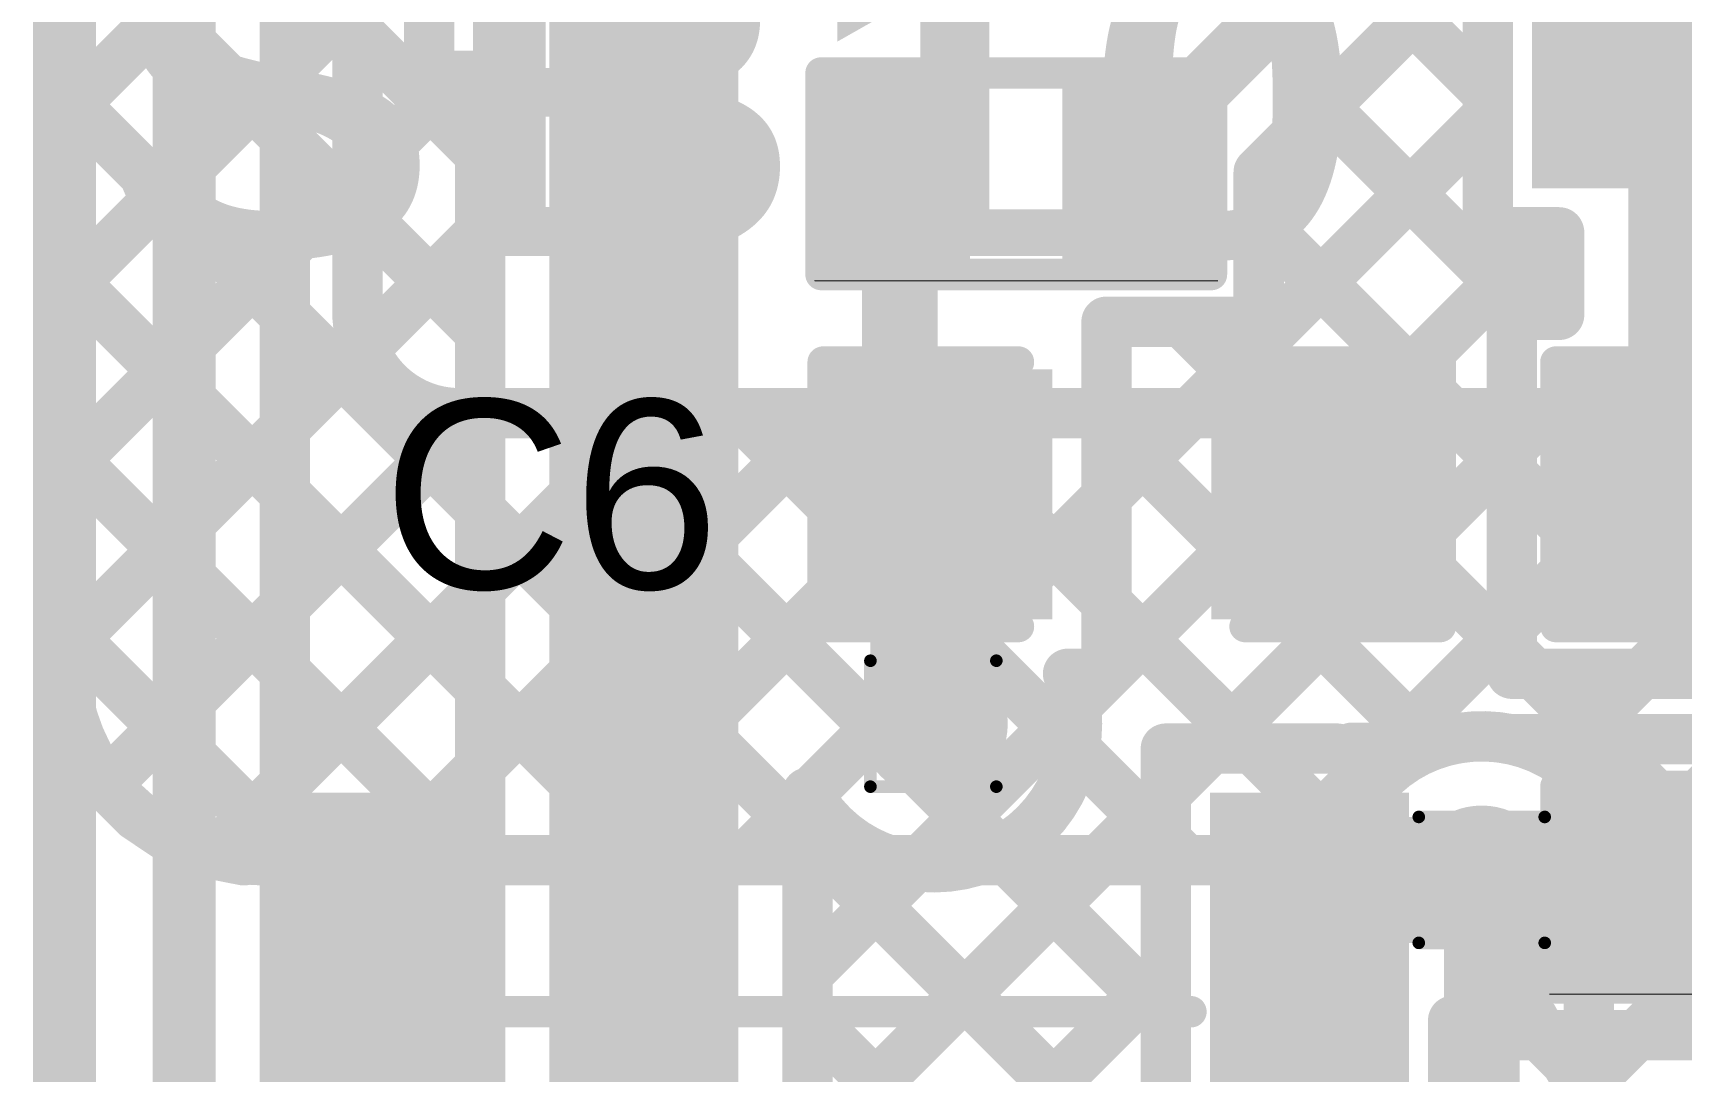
# Model space of a CAD drawing. Header units: inches. Extents: x -17 to 443, y -40 to 218.
# Drawn here: x 85.28 to 91.93, y 152.37 to 156.56 of the extents above; entities that cross this region are included whole.
import ezdxf

# ---------------------------------------------------------------- set-up
doc = ezdxf.new("R2010")
doc.units = ezdxf.units.IN
for name, color, linetype in [('Bottom Layer', 5, 'Continuous'), ('Drill Drawing', 1, 'Continuous'), ('Top Layer', 1, 'Continuous'), ('Top Overlay', 2, 'Continuous'), ('Top Paste', 8, 'Continuous'), ('Top Solder', 216, 'Continuous'), ('Via Holes', 16, 'Continuous')]:
    doc.layers.add(name, color=color, linetype=linetype)
doc.styles.add('Arial', font='', dxfattribs={"height": 0.2})
doc.styles.add('Arial Black_Bold', font='', dxfattribs={"height": 0.2})
doc.styles.get('Arial').set_extended_font_data('Arial')
doc.styles.get('Arial Black_Bold').set_extended_font_data('Arial Black', bold=True)

# ---------------------------------------------------------------- blocks, each defined once
blk = doc.blocks.new('S______B______0402_12')
at = {"layer": 'Top Layer'}
for points in [[(-0.6985, -0.3175), (-0.6985, 0.3175), (-0.2413, 0.3175), (-0.2413, -0.3175)], [(0.2413, -0.3175), (0.2413, 0.3175), (0.6985, 0.3175), (0.6985, -0.3175)]]:
    blk.add_hatch(color=1, dxfattribs=at).paths.add_polyline_path(points)
at = {"layer": 'Top Paste'}
for points in [[(-0.6985, -0.3175), (-0.6985, 0.3175), (-0.2413, 0.3175), (-0.2413, -0.3175)], [(0.2413, -0.3175), (0.2413, 0.3175), (0.6985, 0.3175), (0.6985, -0.3175)]]:
    blk.add_hatch(color=8, dxfattribs=at).paths.add_polyline_path(points)
at = {"layer": 'Top Solder'}
for points in [[(-0.7535, -0.3725), (-0.7535, 0.3725), (-0.1863, 0.3725), (-0.1863, -0.3725)], [(0.1863, -0.3725), (0.1863, 0.3725), (0.7535, 0.3725), (0.7535, -0.3725)]]:
    blk.add_hatch(color=216, dxfattribs=at).paths.add_polyline_path(points)
at = {"layer": 'Top Overlay'}
for points, const_width in [([(-0.7874, 0.4064), (0.7874, 0.4064)], 0.127), ([(-0.7874, -0.4064), (-0.7874, 0.4064)], 0.127), ([(0.7874, -0.4064), (0.7874, 0.4064)], 0.127), ([(-0.7874, -0.4064), (0.7874, -0.4064)], 0.127), ([(-0.8128, -0.4318), (0.8128, -0.4318)], 0.00323)]:
    blk.add_lwpolyline(points, dxfattribs=dict(at, const_width=const_width))
for points, const_width in [([(-0.8191, 0.4064, 1), (-0.7556, 0.4064, 1)], 0.0635), ([(-0.8191, 0.4064, 1), (-0.7556, 0.4064, 1)], 0.0635), ([(0.7556, 0.4064, 1), (0.8191, 0.4064, 1)], 0.0635), ([(0.7556, 0.4064, 1), (0.8191, 0.4064, 1)], 0.0635), ([(-0.8191, -0.4064, 1), (-0.7556, -0.4064, 1)], 0.0635), ([(-0.8191, -0.4064, 1), (-0.7556, -0.4064, 1)], 0.0635), ([(0.7556, -0.4064, 1), (0.8191, -0.4064, 1)], 0.0635), ([(0.7556, -0.4064, 1), (0.8191, -0.4064, 1)], 0.0635), ([(-0.8136, -0.4318, 1), (-0.812, -0.4318, 1)], 0.00161), ([(0.812, -0.4318, 1), (0.8136, -0.4318, 1)], 0.00161)]:
    blk.add_lwpolyline(points, format="xyb", close=True, dxfattribs=dict(at, const_width=const_width))
blk = doc.blocks.new('SOT_23_5_28')
at = {"layer": 'Top Layer'}
for points in [[(-1.85, 1.25), (-0.75, 1.25), (-0.75, 0.65), (-1.85, 0.65)], [(0.75, 1.25), (1.85, 1.25), (1.85, 0.65), (0.75, 0.65)], [(-1.85, 0.3), (-0.75, 0.3), (-0.75, -0.3), (-1.85, -0.3)], [(-1.85, -0.65), (-0.75, -0.65), (-0.75, -1.25), (-1.85, -1.25)], [(0.75, -0.65), (1.85, -0.65), (1.85, -1.25), (0.75, -1.25)]]:
    blk.add_hatch(color=1, dxfattribs=at).paths.add_polyline_path(points)
at = {"layer": 'Top Paste'}
for points in [[(-1.85, 1.25), (-0.75, 1.25), (-0.75, 0.65), (-1.85, 0.65)], [(0.75, 1.25), (1.85, 1.25), (1.85, 0.65), (0.75, 0.65)], [(-1.85, 0.3), (-0.75, 0.3), (-0.75, -0.3), (-1.85, -0.3)], [(-1.85, -0.65), (-0.75, -0.65), (-0.75, -1.25), (-1.85, -1.25)], [(0.75, -0.65), (1.85, -0.65), (1.85, -1.25), (0.75, -1.25)]]:
    blk.add_hatch(color=8, dxfattribs=at).paths.add_polyline_path(points)
at = {"layer": 'Top Solder'}
for points in [[(-1.9516, 1.3516), (-0.6484, 1.3516), (-0.6484, 0.5484), (-1.9516, 0.5484)], [(0.6484, 1.3516), (1.9516, 1.3516), (1.9516, 0.5484), (0.6484, 0.5484)], [(-1.9516, 0.4016), (-0.6484, 0.4016), (-0.6484, -0.4016), (-1.9516, -0.4016)], [(-1.9516, -0.5484), (-0.6484, -0.5484), (-0.6484, -1.3516), (-1.9516, -1.3516)], [(0.6484, -0.5484), (1.9516, -0.5484), (1.9516, -1.3516), (0.6484, -1.3516)]]:
    blk.add_hatch(color=216, dxfattribs=at).paths.add_polyline_path(points)
at = {"layer": 'Top Overlay', "const_width": 0.127}
for points in [[(-0.879, 1.4986), (0.8736, 1.4986)], [(-0.879, 1.3986), (-0.879, 1.4986)], [(0.8736, 1.3986), (0.8736, 1.4986)], [(-2.1336, 1.0668), (-2.0066, 0.9398)], [(-2.1336, 0.8128), (-2.1336, 1.0668)], [(-2.1336, 0.8128), (-2.0066, 0.9398)], [(0.88, -0.418), (0.88, 0.44)], [(-0.879, -1.4986), (-0.879, -1.3986)], [(0.8736, -1.4986), (0.8736, -1.3986)], [(-0.879, -1.4986), (0.8736, -1.4986)]]:
    blk.add_lwpolyline(points, dxfattribs=at)
at = {"layer": 'Top Overlay', "const_width": 0.0635}
for points in [[(-0.9108, 1.4986, 1), (-0.8473, 1.4986, 1)], [(-0.9108, 1.4986, 1), (-0.8473, 1.4986, 1)], [(0.8418, 1.4986, 1), (0.9053, 1.4986, 1)], [(0.8418, 1.4986, 1), (0.9053, 1.4986, 1)], [(-0.9108, 1.3986, 1), (-0.8473, 1.3986, 1)], [(0.8418, 1.3986, 1), (0.9053, 1.3986, 1)], [(-2.1654, 1.0668, 1), (-2.1019, 1.0668, 1)], [(-2.1654, 1.0668, 1), (-2.1019, 1.0668, 1)], [(-2.0383, 0.9398, 1), (-1.9748, 0.9398, 1)], [(-2.0383, 0.9398, 1), (-1.9748, 0.9398, 1)], [(-2.1654, 0.8128, 1), (-2.1019, 0.8128, 1)], [(-2.1654, 0.8128, 1), (-2.1019, 0.8128, 1)], [(0.8483, 0.44, 1), (0.9118, 0.44, 1)], [(0.8483, -0.418, 1), (0.9118, -0.418, 1)], [(-0.9108, -1.3986, 1), (-0.8473, -1.3986, 1)], [(0.8418, -1.3986, 1), (0.9053, -1.3986, 1)], [(-0.9108, -1.4986, 1), (-0.8473, -1.4986, 1)], [(-0.9108, -1.4986, 1), (-0.8473, -1.4986, 1)], [(0.8418, -1.4986, 1), (0.9053, -1.4986, 1)], [(0.8418, -1.4986, 1), (0.9053, -1.4986, 1)]]:
    blk.add_lwpolyline(points, format="xyb", close=True, dxfattribs=at)
blk = doc.blocks.new('TC_0522C_1_7_260G__87')
at = {"layer": 'Top Layer'}
for points in [[(2.5, 2.15), (3.5, 2.15), (3.5, 1.55), (2.5, 1.55)], [(2.5, -1.55), (3.5, -1.55), (3.5, -2.15), (2.5, -2.15)]]:
    blk.add_hatch(color=1, dxfattribs=at).paths.add_polyline_path(points)
at = {"layer": 'Top Paste'}
for points in [[(2.5, 2.15), (3.5, 2.15), (3.5, 1.55), (2.5, 1.55)], [(2.5, -1.55), (3.5, -1.55), (3.5, -2.15), (2.5, -2.15)]]:
    blk.add_hatch(color=8, dxfattribs=at).paths.add_polyline_path(points)
at = {"layer": 'Top Solder'}
for points in [[(2.3984, 2.2516), (3.6016, 2.2516), (3.6016, 1.4484), (2.3984, 1.4484)], [(2.3984, -1.4484), (3.6016, -1.4484), (3.6016, -2.2516), (2.3984, -2.2516)]]:
    blk.add_hatch(color=216, dxfattribs=at).paths.add_polyline_path(points)
at = {"layer": 'Top Overlay', "const_width": 0.127}
blk.add_lwpolyline([(2.7178, 1.4224), (2.7178, -1.3716)], dxfattribs=at)
at = {"layer": 'Top Overlay', "const_width": 0.0635}
for points in [[(2.686, 1.4224, 1), (2.7496, 1.4224, 1)], [(2.686, -1.3716, 1), (2.7496, -1.3716, 1)]]:
    blk.add_lwpolyline(points, format="xyb", close=True, dxfattribs=at)
blk = doc.blocks.new('R___0402_189')
at = {"layer": 'Top Layer'}
for points in [[(-0.6985, -0.3175), (-0.6985, 0.3175), (-0.2413, 0.3175), (-0.2413, -0.3175)], [(0.2413, -0.3175), (0.2413, 0.3175), (0.6985, 0.3175), (0.6985, -0.3175)]]:
    blk.add_hatch(color=1, dxfattribs=at).paths.add_polyline_path(points)
at = {"layer": 'Top Paste'}
for points in [[(-0.6985, -0.3175), (-0.6985, 0.3175), (-0.2413, 0.3175), (-0.2413, -0.3175)], [(0.2413, -0.3175), (0.2413, 0.3175), (0.6985, 0.3175), (0.6985, -0.3175)]]:
    blk.add_hatch(color=8, dxfattribs=at).paths.add_polyline_path(points)
at = {"layer": 'Top Solder'}
for points in [[(-0.7535, -0.3725), (-0.7535, 0.3725), (-0.1863, 0.3725), (-0.1863, -0.3725)], [(0.1863, -0.3725), (0.1863, 0.3725), (0.7535, 0.3725), (0.7535, -0.3725)]]:
    blk.add_hatch(color=216, dxfattribs=at).paths.add_polyline_path(points)
at = {"layer": 'Top Overlay'}
for points, const_width in [([(-0.7874, 0.4064), (0.7874, 0.4064)], 0.127), ([(-0.7874, -0.4064), (-0.7874, 0.4064)], 0.127), ([(0.7874, -0.4064), (0.7874, 0.4064)], 0.127), ([(-0.7874, -0.4064), (0.7874, -0.4064)], 0.127), ([(-0.8128, -0.4318), (0.8128, -0.4318)], 0.00323)]:
    blk.add_lwpolyline(points, dxfattribs=dict(at, const_width=const_width))
for points, const_width in [([(-0.8191, 0.4064, 1), (-0.7556, 0.4064, 1)], 0.0635), ([(-0.8191, 0.4064, 1), (-0.7556, 0.4064, 1)], 0.0635), ([(0.7556, 0.4064, 1), (0.8191, 0.4064, 1)], 0.0635), ([(0.7556, 0.4064, 1), (0.8191, 0.4064, 1)], 0.0635), ([(-0.8191, -0.4064, 1), (-0.7556, -0.4064, 1)], 0.0635), ([(-0.8191, -0.4064, 1), (-0.7556, -0.4064, 1)], 0.0635), ([(0.7556, -0.4064, 1), (0.8191, -0.4064, 1)], 0.0635), ([(0.7556, -0.4064, 1), (0.8191, -0.4064, 1)], 0.0635), ([(-0.8136, -0.4318, 1), (-0.812, -0.4318, 1)], 0.00161), ([(0.812, -0.4318, 1), (0.8136, -0.4318, 1)], 0.00161)]:
    blk.add_lwpolyline(points, format="xyb", close=True, dxfattribs=dict(at, const_width=const_width))
blk = doc.blocks.new('C___0603_254')
at = {"layer": 'Top Layer'}
for points in [[(-0.381, 0.4445), (-0.381, -0.4445), (-1.143, -0.4445), (-1.143, 0.4445)], [(1.143, 0.4445), (1.143, -0.4445), (0.381, -0.4445), (0.381, 0.4445)]]:
    blk.add_hatch(color=1, dxfattribs=at).paths.add_polyline_path(points)
at = {"layer": 'Top Paste'}
for points in [[(-0.381, 0.4445), (-0.381, -0.4445), (-1.143, -0.4445), (-1.143, 0.4445)], [(1.143, 0.4445), (1.143, -0.4445), (0.381, -0.4445), (0.381, 0.4445)]]:
    blk.add_hatch(color=8, dxfattribs=at).paths.add_polyline_path(points)
at = {"layer": 'Top Solder'}
for points in [[(-0.321, 0.5045), (-0.321, -0.5045), (-1.203, -0.5045), (-1.203, 0.5045)], [(1.203, 0.5045), (1.203, -0.5045), (0.321, -0.5045), (0.321, 0.5045)]]:
    blk.add_hatch(color=216, dxfattribs=at).paths.add_polyline_path(points)
at = {"layer": 'Top Overlay', "const_width": 0.127}
for points in [[(-1.2446, 0.5334), (-1.2446, -0.5334)], [(-0.4572, 0.5334), (-1.2446, 0.5334)], [(1.2446, 0.5334), (0.4572, 0.5334)], [(1.2446, 0.5334), (1.2446, -0.5334)], [(-0.4572, -0.5334), (-1.2446, -0.5334)], [(1.2446, -0.5334), (0.4572, -0.5334)]]:
    blk.add_lwpolyline(points, dxfattribs=at)
at = {"layer": 'Top Overlay', "const_width": 0.0635}
for points in [[(-1.2764, 0.5334, 1), (-1.2128, 0.5334, 1)], [(-1.2764, 0.5334, 1), (-1.2128, 0.5334, 1)], [(-0.4889, 0.5334, 1), (-0.4254, 0.5334, 1)], [(0.4254, 0.5334, 1), (0.4889, 0.5334, 1)], [(1.2128, 0.5334, 1), (1.2764, 0.5334, 1)], [(1.2128, 0.5334, 1), (1.2764, 0.5334, 1)], [(-1.2764, -0.5334, 1), (-1.2128, -0.5334, 1)], [(-1.2764, -0.5334, 1), (-1.2128, -0.5334, 1)], [(-0.4889, -0.5334, 1), (-0.4254, -0.5334, 1)], [(0.4254, -0.5334, 1), (0.4889, -0.5334, 1)], [(1.2128, -0.5334, 1), (1.2764, -0.5334, 1)], [(1.2128, -0.5334, 1), (1.2764, -0.5334, 1)]]:
    blk.add_lwpolyline(points, format="xyb", close=True, dxfattribs=at)
blk = doc.blocks.new('C___0603_258')
at = {"layer": 'Top Layer'}
for points in [[(-0.381, 0.4445), (-0.381, -0.4445), (-1.143, -0.4445), (-1.143, 0.4445)], [(1.143, 0.4445), (1.143, -0.4445), (0.381, -0.4445), (0.381, 0.4445)]]:
    blk.add_hatch(color=1, dxfattribs=at).paths.add_polyline_path(points)
at = {"layer": 'Top Paste'}
for points in [[(-0.381, 0.4445), (-0.381, -0.4445), (-1.143, -0.4445), (-1.143, 0.4445)], [(1.143, 0.4445), (1.143, -0.4445), (0.381, -0.4445), (0.381, 0.4445)]]:
    blk.add_hatch(color=8, dxfattribs=at).paths.add_polyline_path(points)
at = {"layer": 'Top Solder'}
for points in [[(-0.321, 0.5045), (-0.321, -0.5045), (-1.203, -0.5045), (-1.203, 0.5045)], [(1.203, 0.5045), (1.203, -0.5045), (0.321, -0.5045), (0.321, 0.5045)]]:
    blk.add_hatch(color=216, dxfattribs=at).paths.add_polyline_path(points)
at = {"layer": 'Top Overlay', "const_width": 0.127}
for points in [[(-1.2446, -0.5334), (-1.2446, 0.5334)], [(-1.2446, 0.5334), (-0.4572, 0.5334)], [(0.4572, 0.5334), (1.2446, 0.5334)], [(1.2446, -0.5334), (1.2446, 0.5334)], [(-1.2446, -0.5334), (-0.4572, -0.5334)], [(0.4572, -0.5334), (1.2446, -0.5334)]]:
    blk.add_lwpolyline(points, dxfattribs=at)
at = {"layer": 'Top Overlay', "const_width": 0.0635}
for points in [[(-1.2764, 0.5334, 1), (-1.2128, 0.5334, 1)], [(-1.2764, 0.5334, 1), (-1.2128, 0.5334, 1)], [(-0.4889, 0.5334, 1), (-0.4254, 0.5334, 1)], [(0.4254, 0.5334, 1), (0.4889, 0.5334, 1)], [(1.2128, 0.5334, 1), (1.2764, 0.5334, 1)], [(1.2128, 0.5334, 1), (1.2764, 0.5334, 1)], [(-1.2764, -0.5334, 1), (-1.2128, -0.5334, 1)], [(-1.2764, -0.5334, 1), (-1.2128, -0.5334, 1)], [(-0.4889, -0.5334, 1), (-0.4254, -0.5334, 1)], [(0.4254, -0.5334, 1), (0.4889, -0.5334, 1)], [(1.2128, -0.5334, 1), (1.2764, -0.5334, 1)], [(1.2128, -0.5334, 1), (1.2764, -0.5334, 1)]]:
    blk.add_lwpolyline(points, format="xyb", close=True, dxfattribs=at)

msp = doc.modelspace()

# ---------------------------------------------------------------- hatches: boundary and pattern name
at = {"layer": 'Bottom Layer'}
h = msp.add_hatch(color=5, dxfattribs=at)
edge = h.paths.add_edge_path()
edge.add_arc((88.9097, 153.7729), 0.3, 0, 360)
h = msp.add_hatch(color=5, dxfattribs=at)
edge = h.paths.add_edge_path()
edge.add_arc((91.1217, 153.1427), 0.3, 0, 360)
at = {"layer": 'Top Layer'}
h = msp.add_hatch(color=1, dxfattribs=at)
edge = h.paths.add_edge_path()
edge.add_arc((88.9097, 153.7729), 0.3, 0, 360)
h = msp.add_hatch(color=1, dxfattribs=at)
edge = h.paths.add_edge_path()
edge.add_arc((91.1217, 153.1427), 0.3, 0, 360)
at = {"layer": 'Via Holes'}
h = msp.add_hatch(color=7, dxfattribs=at)
edge = h.paths.add_edge_path()
edge.add_arc((88.9097, 153.7729), 0.15, 0, 360)
h = msp.add_hatch(color=7, dxfattribs=at)
edge = h.paths.add_edge_path()
edge.add_arc((91.1217, 153.1427), 0.15, 0, 360)

# ---------------------------------------------------------------- linework, layer by layer
at = {"layer": 'Bottom Layer'}
for points, const_width in [([(85.4045, 154.025), (85.4045, 159.8171)], 0.2032), ([(85.4045, 154.025), (85.4045, 159.8171)], 0.2032), ([(86.5863, 155.4359), (86.5863, 159.3355)], 0.2032), ([(85.4045, 157.747), (86.5863, 156.5652)], 0.2032), ([(85.4045, 156.232), (86.5863, 157.4138)], 0.2032), ([(85.4045, 157.0286), (86.5863, 155.8468)], 0.2032), ([(85.4045, 155.5136), (86.5863, 156.6954)], 0.2032), ([(85.4045, 156.3102), (88.4929, 153.2218)], 0.2032), ([(85.4045, 154.7952), (86.5863, 155.977)], 0.2032), ([(85.4045, 155.5918), (87.7745, 153.2218)], 0.2032), ([(85.4045, 154.0767), (86.6144, 155.2866)], 0.2032), ([(85.5756, 153.5294), (87.0716, 155.0255)], 0.2032), ([(86.0109, 153.2463), (87.7901, 155.0255)], 0.2032), ([(86.7048, 153.2218), (88.5085, 155.0255)], 0.2032), ([(86.9967, 155.0255), (93.0467, 155.0255)], 0.2032), ([(86.9967, 155.0255), (93.0467, 155.0255)], 0.2032), ([(87.4077, 155.0255), (89.2113, 153.2218)], 0.2032), ([(87.4232, 153.2218), (89.2269, 155.0255)], 0.2032), ([(88.1261, 155.0255), (89.9297, 153.2218)], 0.2032), ([(88.1417, 153.2218), (89.9453, 155.0255)], 0.2032), ([(88.8445, 155.0255), (90.5654, 153.3046)], 0.2032), ([(88.8601, 153.2218), (90.6637, 155.0255)], 0.2032), ([(89.5629, 155.0255), (90.9074, 153.681)], 0.2032), ([(89.5785, 153.2218), (91.3822, 155.0255)], 0.2032), ([(90.2813, 155.0255), (93.6196, 151.6872)], 0.2032), ([(90.2937, 153.2186), (92.1006, 155.0255)], 0.2032), ([(90.9998, 155.0255), (93.6196, 152.4057)], 0.2032), ([(91.428, 153.6345), (92.819, 155.0255)], 0.2032), ([(91.7182, 155.0255), (93.6196, 153.1241)], 0.2032), ([(85.4045, 154.8734), (87.0561, 153.2218)], 0.2032), ([(91.6994, 153.1874), (93.4246, 154.9126)], 0.2032), ([(91.5535, 152.3231), (93.7187, 154.4884)], 0.2032), ([(85.4045, 154.1549), (86.3376, 153.2218)], 0.2032), ([(85.4045, 153.9459), (85.4354, 153.7907)], 0.2032), ([(85.4354, 153.7907), (85.4959, 153.6445)], 0.2032), ([(85.4959, 153.6445), (85.5838, 153.513)], 0.2032), ([(85.5838, 153.513), (85.6957, 153.4011)], 0.2032), ([(85.6957, 153.4011), (85.8272, 153.3132)], 0.2032), ([(85.8272, 153.3132), (85.9734, 153.2527)], 0.2032), ([(85.9734, 153.2527), (86.1286, 153.2218)], 0.2032), ([(86.2077, 153.2218), (90.2379, 153.2218)], 0.2032), ([(86.2077, 153.2218), (90.2379, 153.2218)], 0.2032), ([(91.1217, 152.2647), (91.1217, 153.1427)], 0.3048), ([(91.66, 152.9284), (93.5686, 151.0198)], 0.2032), ([(91.5535, 152.2647), (91.5535, 152.7563)], 0.2032), ([(91.5535, 152.3165), (93.7357, 150.1343)], 0.2032)]:
    msp.add_lwpolyline(points, dxfattribs=dict(at, const_width=const_width))
for points, const_width in [([(86.5355, 156.5652, 1), (86.6371, 156.5652, 1)], 0.1016), ([(85.3537, 156.3102, 1), (85.4553, 156.3102, 1)], 0.1016), ([(85.3537, 156.232, 1), (85.4553, 156.232, 1)], 0.1016), ([(86.5355, 155.977, 1), (86.6371, 155.977, 1)], 0.1016), ([(86.5355, 155.8468, 1), (86.6371, 155.8468, 1)], 0.1016), ([(85.3537, 155.5918, 1), (85.4553, 155.5918, 1)], 0.1016), ([(85.3537, 155.5136, 1), (85.4553, 155.5136, 1)], 0.1016), ([(86.5355, 155.4359, 1), (86.6371, 155.4359, 1)], 0.1016), ([(86.5355, 155.4359, 1), (86.6371, 155.4359, 1)], 0.1016), ([(86.5434, 155.3558, 1), (86.645, 155.3558, 1)], 0.1016), ([(86.5434, 155.3558, 1), (86.645, 155.3558, 1)], 0.1016), ([(86.5636, 155.2866, 1), (86.6652, 155.2866, 1)], 0.1016), ([(86.6047, 155.2079, 1), (86.7063, 155.2079, 1)], 0.1016), ([(86.6047, 155.2079, 1), (86.7063, 155.2079, 1)], 0.1016), ([(86.7179, 155.0946, 1), (86.8195, 155.0946, 1)], 0.1016), ([(86.7179, 155.0946, 1), (86.8195, 155.0946, 1)], 0.1016), ([(86.8658, 155.0333, 1), (86.9674, 155.0333, 1)], 0.1016), ([(86.8658, 155.0333, 1), (86.9674, 155.0333, 1)], 0.1016), ([(86.9459, 155.0255, 1), (87.0475, 155.0255, 1)], 0.1016), ([(86.9459, 155.0255, 1), (87.0475, 155.0255, 1)], 0.1016), ([(86.9459, 155.0255, 1), (87.0475, 155.0255, 1)], 0.1016), ([(87.0208, 155.0255, 1), (87.1224, 155.0255, 1)], 0.1016), ([(87.3569, 155.0255, 1), (87.4585, 155.0255, 1)], 0.1016), ([(87.7393, 155.0255, 1), (87.8409, 155.0255, 1)], 0.1016), ([(88.0753, 155.0255, 1), (88.1769, 155.0255, 1)], 0.1016), ([(88.4577, 155.0255, 1), (88.5593, 155.0255, 1)], 0.1016), ([(88.7937, 155.0255, 1), (88.8953, 155.0255, 1)], 0.1016), ([(89.1761, 155.0255, 1), (89.2777, 155.0255, 1)], 0.1016), ([(89.5121, 155.0255, 1), (89.6137, 155.0255, 1)], 0.1016), ([(89.8945, 155.0255, 1), (89.9961, 155.0255, 1)], 0.1016), ([(90.2305, 155.0255, 1), (90.3321, 155.0255, 1)], 0.1016), ([(90.6129, 155.0255, 1), (90.7145, 155.0255, 1)], 0.1016), ([(90.949, 155.0255, 1), (91.0506, 155.0255, 1)], 0.1016), ([(91.3314, 155.0255, 1), (91.433, 155.0255, 1)], 0.1016), ([(91.6674, 155.0255, 1), (91.769, 155.0255, 1)], 0.1016), ([(85.3537, 154.8734, 1), (85.4553, 154.8734, 1)], 0.1016), ([(85.3537, 154.7952, 1), (85.4553, 154.7952, 1)], 0.1016), ([(85.3537, 154.1549, 1), (85.4553, 154.1549, 1)], 0.1016), ([(85.3537, 154.0767, 1), (85.4553, 154.0767, 1)], 0.1016), ([(85.3537, 154.025, 1), (85.4553, 154.025, 1)], 0.1016), ([(85.3537, 154.025, 1), (85.4553, 154.025, 1)], 0.1016), ([(85.3537, 154.025, 1), (85.4553, 154.025, 1)], 0.1016), ([(85.3537, 153.9459, 1), (85.4553, 153.9459, 1)], 0.1016), ([(85.3846, 153.7907, 1), (85.4862, 153.7907, 1)], 0.1016), ([(85.3846, 153.7907, 1), (85.4862, 153.7907, 1)], 0.1016), ([(90.8566, 153.681, 1), (90.9582, 153.681, 1)], 0.1016), ([(85.4451, 153.6445, 1), (85.5467, 153.6445, 1)], 0.1016), ([(85.4451, 153.6445, 1), (85.5467, 153.6445, 1)], 0.1016), ([(91.3772, 153.6345, 1), (91.4788, 153.6345, 1)], 0.1016), ([(85.5248, 153.5294, 1), (85.6264, 153.5294, 1)], 0.1016), ([(85.533, 153.513, 1), (85.6346, 153.513, 1)], 0.1016), ([(85.533, 153.513, 1), (85.6346, 153.513, 1)], 0.1016), ([(85.6449, 153.4011, 1), (85.7465, 153.4011, 1)], 0.1016), ([(85.6449, 153.4011, 1), (85.7465, 153.4011, 1)], 0.1016), ([(85.7764, 153.3132, 1), (85.878, 153.3132, 1)], 0.1016), ([(85.7764, 153.3132, 1), (85.878, 153.3132, 1)], 0.1016), ([(90.5146, 153.3046, 1), (90.6162, 153.3046, 1)], 0.1016), ([(85.9226, 153.2527, 1), (86.0242, 153.2527, 1)], 0.1016), ([(85.9226, 153.2527, 1), (86.0242, 153.2527, 1)], 0.1016), ([(85.9601, 153.2463, 1), (86.0617, 153.2463, 1)], 0.1016), ([(86.0778, 153.2218, 1), (86.1794, 153.2218, 1)], 0.1016), ([(86.1569, 153.2218, 1), (86.2585, 153.2218, 1)], 0.1016), ([(86.1569, 153.2218, 1), (86.2585, 153.2218, 1)], 0.1016), ([(86.1569, 153.2218, 1), (86.2585, 153.2218, 1)], 0.1016), ([(86.2868, 153.2218, 1), (86.3884, 153.2218, 1)], 0.1016), ([(86.654, 153.2218, 1), (86.7556, 153.2218, 1)], 0.1016), ([(87.0053, 153.2218, 1), (87.1069, 153.2218, 1)], 0.1016), ([(87.3724, 153.2218, 1), (87.474, 153.2218, 1)], 0.1016), ([(87.7237, 153.2218, 1), (87.8253, 153.2218, 1)], 0.1016), ([(88.0909, 153.2218, 1), (88.1925, 153.2218, 1)], 0.1016), ([(88.4421, 153.2218, 1), (88.5437, 153.2218, 1)], 0.1016), ([(88.8093, 153.2218, 1), (88.9109, 153.2218, 1)], 0.1016), ([(89.1605, 153.2218, 1), (89.2621, 153.2218, 1)], 0.1016), ([(89.5277, 153.2218, 1), (89.6293, 153.2218, 1)], 0.1016), ([(89.8789, 153.2218, 1), (89.9805, 153.2218, 1)], 0.1016), ([(90.1871, 153.2218, 1), (90.2887, 153.2218, 1)], 0.1016), ([(90.1871, 153.2218, 1), (90.2887, 153.2218, 1)], 0.1016), ([(90.1871, 153.2218, 1), (90.2887, 153.2218, 1)], 0.1016), ([(90.2429, 153.2186, 1), (90.3445, 153.2186, 1)], 0.1016), ([(90.2825, 153.2124, 1), (90.3841, 153.2124, 1)], 0.1016), ([(90.2825, 153.2124, 1), (90.3841, 153.2124, 1)], 0.1016), ([(90.4588, 153.1394, 1), (90.5604, 153.1394, 1)], 0.1016), ([(91.0455, 153.1427, 1), (91.1979, 153.1427, 1)], 0.1524), ([(91.6486, 153.1874, 1), (91.7502, 153.1874, 1)], 0.1016), ([(91.6503, 153.1427, 1), (91.7519, 153.1427, 1)], 0.1016), ([(91.6503, 153.1427, 1), (91.7519, 153.1427, 1)], 0.1016), ([(90.4922, 153.115, 1), (90.5938, 153.115, 1)], 0.1016), ([(91.6092, 152.9284, 1), (91.7108, 152.9284, 1)], 0.1016), ([(91.5027, 152.7563, 1), (91.6043, 152.7563, 1)], 0.1016), ([(91.5027, 152.7563, 1), (91.6043, 152.7563, 1)], 0.1016), ([(91.0455, 152.2647, 1), (91.1979, 152.2647, 1)], 0.1524), ([(91.0455, 152.2647, 1), (91.1979, 152.2647, 1)], 0.1524), ([(91.5027, 152.3231, 1), (91.6043, 152.3231, 1)], 0.1016), ([(91.5027, 152.3165, 1), (91.6043, 152.3165, 1)], 0.1016)]:
    msp.add_lwpolyline(points, format="xyb", close=True, dxfattribs=dict(at, const_width=const_width))
for points, const_width in [([(86.5942, 155.3558, -0.049129), (86.5863, 155.4359)], 0.2032), ([(86.6555, 155.2079, -0.098498), (86.5942, 155.3558)], 0.2032), ([(86.7687, 155.0946, -0.098497), (86.6555, 155.2079)], 0.2032), ([(86.9166, 155.0333, -0.098498), (86.7687, 155.0946)], 0.2032), ([(86.9967, 155.0255, -0.049118), (86.9166, 155.0333)], 0.2032), ([(86.2077, 153.2218, -0.414213), (85.4045, 154.025)], 0.2032), ([(90.543, 153.115, -1.024191), (91.7011, 153.1427)], 0.2032), ([(90.2379, 153.2218, -0.049126), (90.3333, 153.2124)], 0.2032), ([(90.3333, 153.2124, -0.098493), (90.5096, 153.1394)], 0.2032), ([(91.7011, 153.1427, -0.184522), (91.5535, 152.7563)], 0.2032), ([(91.1217, 152.2647, -0.414214), (90.3438, 151.4869)], 0.3048)]:
    msp.add_lwpolyline(points, format="xyb", dxfattribs=dict(at, const_width=const_width))
at = {"layer": 'Drill Drawing', "const_width": 0.0508}
for points in [[(88.6557, 154.0269), (89.1637, 154.0269)], [(88.6557, 153.5189), (88.6557, 154.0269)], [(89.1637, 153.5189), (89.1637, 154.0269)], [(88.6557, 153.5189), (89.1637, 153.5189)], [(90.8677, 153.3967), (91.3757, 153.3967)], [(90.8677, 152.8887), (90.8677, 153.3967)], [(91.3757, 152.8887), (91.3757, 153.3967)], [(90.8677, 152.8887), (91.3757, 152.8887)]]:
    msp.add_lwpolyline(points, dxfattribs=at)
at = {"layer": 'Drill Drawing', "const_width": 0.0254}
for points in [[(88.643, 154.0269, 1), (88.6684, 154.0269, 1)], [(88.643, 154.0269, 1), (88.6684, 154.0269, 1)], [(89.151, 154.0269, 1), (89.1764, 154.0269, 1)], [(89.151, 154.0269, 1), (89.1764, 154.0269, 1)], [(88.643, 153.5189, 1), (88.6684, 153.5189, 1)], [(88.643, 153.5189, 1), (88.6684, 153.5189, 1)], [(89.151, 153.5189, 1), (89.1764, 153.5189, 1)], [(89.151, 153.5189, 1), (89.1764, 153.5189, 1)], [(90.855, 153.3967, 1), (90.8804, 153.3967, 1)], [(90.855, 153.3967, 1), (90.8804, 153.3967, 1)], [(91.363, 153.3967, 1), (91.3884, 153.3967, 1)], [(91.363, 153.3967, 1), (91.3884, 153.3967, 1)], [(90.855, 152.8887, 1), (90.8804, 152.8887, 1)], [(90.855, 152.8887, 1), (90.8804, 152.8887, 1)], [(91.363, 152.8887, 1), (91.3884, 152.8887, 1)], [(91.363, 152.8887, 1), (91.3884, 152.8887, 1)]]:
    msp.add_lwpolyline(points, format="xyb", close=True, dxfattribs=at)
at = {"layer": 'Top Layer'}
for points, const_width in [([(85.4045, 139.6823), (85.4045, 159.2401)], 0.254), ([(85.8871, 152.2318), (85.8871, 159.0283)], 0.254), ([(86.2935, 152.2318), (86.2935, 159.0283)], 0.2032), ([(87.7413, 141.8981), (87.7413, 157.0749)], 0.762), ([(89.835, 156.1858), (90.7494, 157.1003)], 0.254), ([(86.2935, 156.4026), (86.8762, 156.9853)], 0.2032), ([(86.2935, 156.8581), (87.0809, 156.0707)], 0.2032), ([(86.8762, 156.3858), (86.8762, 156.8176)], 0.2032), ([(90.2219, 155.998), (91.0364, 156.8125)], 0.2032), ([(91.1466, 155.7551), (91.1466, 156.7051)], 0.2032), ([(90.843, 156.6191), (91.1466, 156.3155)], 0.2032), ([(91.9037, 156.2622), (91.976, 156.3345)], 0.381), ([(86.2935, 155.6842), (86.9951, 156.3858)], 0.2032), ([(86.8762, 156.3858), (87.0809, 156.3858)], 0.2032), ([(87.0809, 147.6724), (87.0809, 156.3858)], 0.2032), ([(91.9037, 154.6983), (91.9037, 156.2622)], 0.381), ([(89.6083, 154.6885), (91.1466, 156.2267)], 0.2032), ([(89.7099, 156.0842), (89.8115, 156.1858)], 0.254), ([(89.8115, 156.1858), (89.835, 156.1858)], 0.254), ([(90.4838, 156.2599), (91.3214, 155.4222)], 0.2032), ([(86.2935, 156.1396), (87.0809, 155.3522)], 0.2032), ([(89.7099, 155.9953), (89.7099, 156.0842)], 0.254), ([(88.7741, 154.8722), (88.7741, 155.9914)], 0.3048), ([(90.2219, 155.3945), (90.2219, 155.998)], 0.2032), ([(90.2219, 155.8034), (91.2433, 154.7819)], 0.2032), ([(86.2935, 154.9657), (87.0809, 155.7531)], 0.2032), ([(89.4844, 153.8462), (91.3934, 155.7551)], 0.2032), ([(91.1466, 155.7551), (91.4338, 155.7551)], 0.2032), ([(91.4338, 155.4222), (91.4338, 155.7551)], 0.2032), ([(86.2935, 155.4212), (87.0809, 154.6338)], 0.2032), ([(91.2433, 155.4222), (91.4338, 155.4222)], 0.2032), ([(91.2433, 153.9744), (91.2433, 155.4222)], 0.2032), ([(89.6083, 155.3945), (90.2219, 155.3945)], 0.2032), ([(89.6083, 153.9744), (89.6083, 155.3945)], 0.2032), ([(89.9123, 155.3945), (91.2433, 154.0635)], 0.2032), ([(86.2935, 154.2473), (87.0809, 155.0347)], 0.2032), ([(89.6083, 154.9801), (90.9074, 153.681)], 0.2032), ([(88.7741, 154.8722), (88.9479, 154.6983)], 0.3048), ([(90.0292, 153.6724), (91.2433, 154.8866)], 0.2032), ([(88.9097, 153.7729), (88.9097, 154.6983)], 0.508), ([(88.9097, 154.6983), (88.9479, 154.6983)], 0.3048), ([(86.2935, 154.7028), (87.0809, 153.9154)], 0.2032), ([(86.2935, 153.5289), (87.0809, 154.3163)], 0.2032), ([(89.6083, 154.2616), (90.1975, 153.6724)], 0.2032), ([(90.7512, 153.6761), (91.2433, 154.1682)], 0.2032), ([(91.2433, 154.0635), (91.3324, 153.9744)], 0.2032), ([(86.2935, 153.9844), (87.0809, 153.197)], 0.2032), ([(89.4529, 153.9744), (89.6083, 153.9744)], 0.2032), ([(91.2433, 153.9744), (92.5641, 153.9744)], 0.2032), ([(91.3324, 153.9744), (91.5963, 153.7105)], 0.2032), ([(91.5041, 153.7105), (91.768, 153.9744)], 0.2032), ([(89.4801, 153.6714), (89.8475, 153.3041)], 0.2032), ([(89.8475, 153.6724), (90.5378, 153.6724)], 0.2032), ([(89.8475, 152.1136), (89.8475, 153.6724)], 0.2032), ([(90.5999, 153.6761), (90.8954, 153.6761)], 0.2032), ([(91.2367, 153.7105), (92.1704, 153.7105)], 0.2032), ([(86.2935, 152.8105), (87.0809, 153.5979)], 0.2032), ([(88.4017, 141.8981), (88.4017, 153.4942)], 0.2032), ([(88.4017, 152.045), (89.8475, 153.4908)], 0.2032), ([(88.4017, 153.313), (91.4479, 150.2668)], 0.2032), ([(90.4269, 152.9697), (90.5999, 153.1427)], 0.508), ([(90.5999, 153.1427), (91.0713, 153.1427)], 0.508), ([(91.0713, 153.1427), (91.0965, 153.1679)], 0.508), ([(91.0965, 153.1679), (91.1217, 153.1427)], 0.508), ([(91.1217, 153.1427), (91.148, 153.1164)], 0.508), ([(86.2935, 153.266), (87.0809, 152.4786)], 0.2032), ([(89.1752, 153.2579), (89.8475, 152.5857)], 0.2032), ([(91.148, 153.1164), (91.6605, 153.1164)], 0.508), ([(88.4017, 152.7634), (88.8364, 153.1981)], 0.2032), ([(90.4269, 152.966), (90.4269, 152.9697)], 0.508), ([(86.3061, 152.1047), (87.0809, 152.8795)], 0.2032), ([(88.4017, 151.3266), (89.8475, 152.7724)], 0.2032), ([(86.2935, 152.5475), (87.0809, 151.7601)], 0.2032), ([(88.4017, 152.5946), (91.4479, 149.5484)], 0.2032), ([(91.0063, 152.1136), (91.0063, 152.5749)], 0.2032), ([(91.0063, 152.4943), (91.077, 152.565)], 0.2032), ([(88.4017, 149.1713), (91.7471, 152.5167)], 0.2032), ([(91.2306, 152.5167), (92.1704, 152.5167)], 0.2032), ([(91.3532, 152.5167), (91.8837, 151.9863)], 0.2032)]:
    msp.add_lwpolyline(points, dxfattribs=dict(at, const_width=const_width))
for points, const_width in [([(90.7922, 156.6191, 1), (90.8938, 156.6191, 1)], 0.1016), ([(86.2427, 156.4026, 1), (86.3443, 156.4026, 1)], 0.1016), ([(91.8808, 156.3345, 1), (92.0713, 156.3345, 1)], 0.1905), ([(86.8254, 156.3858, 1), (86.927, 156.3858, 1)], 0.1016), ([(86.8254, 156.3858, 1), (86.927, 156.3858, 1)], 0.1016), ([(86.9443, 156.3858, 1), (87.0459, 156.3858, 1)], 0.1016), ([(87.0301, 156.3858, 1), (87.1317, 156.3858, 1)], 0.1016), ([(87.0301, 156.3858, 1), (87.1317, 156.3858, 1)], 0.1016), ([(91.8085, 156.2622, 1), (91.999, 156.2622, 1)], 0.1905), ([(91.8085, 156.2622, 1), (91.999, 156.2622, 1)], 0.1905), ([(91.0958, 156.3155, 1), (91.1974, 156.3155, 1)], 0.1016), ([(89.748, 156.1858, 1), (89.875, 156.1858, 1)], 0.127), ([(89.748, 156.1858, 1), (89.875, 156.1858, 1)], 0.127), ([(89.7715, 156.1858, 1), (89.8985, 156.1858, 1)], 0.127), ([(89.7715, 156.1858, 1), (89.8985, 156.1858, 1)], 0.127), ([(90.433, 156.2599, 1), (90.5346, 156.2599, 1)], 0.1016), ([(91.0958, 156.2267, 1), (91.1974, 156.2267, 1)], 0.1016), ([(86.2427, 156.1396, 1), (86.3443, 156.1396, 1)], 0.1016), ([(87.0301, 156.0707, 1), (87.1317, 156.0707, 1)], 0.1016), ([(89.6464, 156.0842, 1), (89.7734, 156.0842, 1)], 0.127), ([(89.6464, 156.0842, 1), (89.7734, 156.0842, 1)], 0.127), ([(88.6979, 155.9914, 1), (88.8503, 155.9914, 1)], 0.1524), ([(89.6464, 155.9953, 1), (89.7734, 155.9953, 1)], 0.127), ([(90.1711, 155.998, 1), (90.2727, 155.998, 1)], 0.1016), ([(90.1711, 155.998, 1), (90.2727, 155.998, 1)], 0.1016), ([(90.1711, 155.8034, 1), (90.2727, 155.8034, 1)], 0.1016), ([(87.0301, 155.7531, 1), (87.1317, 155.7531, 1)], 0.1016), ([(91.0958, 155.7551, 1), (91.1974, 155.7551, 1)], 0.1016), ([(91.0958, 155.7551, 1), (91.1974, 155.7551, 1)], 0.1016), ([(91.3426, 155.7551, 1), (91.4442, 155.7551, 1)], 0.1016), ([(91.383, 155.7551, 1), (91.4846, 155.7551, 1)], 0.1016), ([(91.383, 155.7551, 1), (91.4846, 155.7551, 1)], 0.1016), ([(86.2427, 155.6842, 1), (86.3443, 155.6842, 1)], 0.1016), ([(86.2427, 155.4212, 1), (86.3443, 155.4212, 1)], 0.1016), ([(91.1925, 155.4222, 1), (91.2941, 155.4222, 1)], 0.1016), ([(91.1925, 155.4222, 1), (91.2941, 155.4222, 1)], 0.1016), ([(91.2706, 155.4222, 1), (91.3722, 155.4222, 1)], 0.1016), ([(91.383, 155.4222, 1), (91.4846, 155.4222, 1)], 0.1016), ([(91.383, 155.4222, 1), (91.4846, 155.4222, 1)], 0.1016), ([(87.0301, 155.3522, 1), (87.1317, 155.3522, 1)], 0.1016), ([(89.5575, 155.3945, 1), (89.6591, 155.3945, 1)], 0.1016), ([(89.5575, 155.3945, 1), (89.6591, 155.3945, 1)], 0.1016), ([(89.8615, 155.3945, 1), (89.9631, 155.3945, 1)], 0.1016), ([(90.1711, 155.3945, 1), (90.2727, 155.3945, 1)], 0.1016), ([(90.1711, 155.3945, 1), (90.2727, 155.3945, 1)], 0.1016), ([(87.0301, 155.0347, 1), (87.1317, 155.0347, 1)], 0.1016), ([(86.2427, 154.9657, 1), (86.3443, 154.9657, 1)], 0.1016), ([(89.5575, 154.9801, 1), (89.6591, 154.9801, 1)], 0.1016), ([(88.6979, 154.8722, 1), (88.8503, 154.8722, 1)], 0.1524), ([(88.6979, 154.8722, 1), (88.8503, 154.8722, 1)], 0.1524), ([(91.1925, 154.8866, 1), (91.2941, 154.8866, 1)], 0.1016), ([(88.7827, 154.6983, 1), (89.0367, 154.6983, 1)], 0.254), ([(88.8335, 154.6983, 1), (88.9859, 154.6983, 1)], 0.1524), ([(88.8717, 154.6983, 1), (89.0241, 154.6983, 1)], 0.1524), ([(88.8717, 154.6983, 1), (89.0241, 154.6983, 1)], 0.1524), ([(91.1925, 154.7819, 1), (91.2941, 154.7819, 1)], 0.1016), ([(91.8085, 154.6983, 1), (91.999, 154.6983, 1)], 0.1905), ([(86.2427, 154.7028, 1), (86.3443, 154.7028, 1)], 0.1016), ([(89.5575, 154.6885, 1), (89.6591, 154.6885, 1)], 0.1016), ([(87.0301, 154.6338, 1), (87.1317, 154.6338, 1)], 0.1016), ([(87.0301, 154.3163, 1), (87.1317, 154.3163, 1)], 0.1016), ([(86.2427, 154.2473, 1), (86.3443, 154.2473, 1)], 0.1016), ([(89.5575, 154.2616, 1), (89.6591, 154.2616, 1)], 0.1016), ([(91.1925, 154.1682, 1), (91.2941, 154.1682, 1)], 0.1016), ([(91.1925, 154.0635, 1), (91.2941, 154.0635, 1)], 0.1016), ([(91.1925, 154.0635, 1), (91.2941, 154.0635, 1)], 0.1016), ([(86.2427, 153.9844, 1), (86.3443, 153.9844, 1)], 0.1016), ([(89.4021, 153.9744, 1), (89.5037, 153.9744, 1)], 0.1016), ([(89.4021, 153.9744, 1), (89.5037, 153.9744, 1)], 0.1016), ([(89.5575, 153.9744, 1), (89.6591, 153.9744, 1)], 0.1016), ([(89.5575, 153.9744, 1), (89.6591, 153.9744, 1)], 0.1016), ([(91.1925, 153.9744, 1), (91.2941, 153.9744, 1)], 0.1016), ([(91.1925, 153.9744, 1), (91.2941, 153.9744, 1)], 0.1016), ([(91.2816, 153.9744, 1), (91.3832, 153.9744, 1)], 0.1016), ([(91.2816, 153.9744, 1), (91.3832, 153.9744, 1)], 0.1016), ([(91.7172, 153.9744, 1), (91.8188, 153.9744, 1)], 0.1016), ([(87.0301, 153.9154, 1), (87.1317, 153.9154, 1)], 0.1016), ([(88.7827, 153.7729, 1), (89.0367, 153.7729, 1)], 0.254), ([(89.4336, 153.8462, 1), (89.5352, 153.8462, 1)], 0.1016), ([(89.4383, 153.7729, 1), (89.5399, 153.7729, 1)], 0.1016), ([(89.4383, 153.7729, 1), (89.5399, 153.7729, 1)], 0.1016), ([(89.4293, 153.6714, 1), (89.5309, 153.6714, 1)], 0.1016), ([(89.7967, 153.6724, 1), (89.8983, 153.6724, 1)], 0.1016), ([(89.7967, 153.6724, 1), (89.8983, 153.6724, 1)], 0.1016), ([(89.9784, 153.6724, 1), (90.08, 153.6724, 1)], 0.1016), ([(90.1467, 153.6724, 1), (90.2483, 153.6724, 1)], 0.1016), ([(90.487, 153.6724, 1), (90.5886, 153.6724, 1)], 0.1016), ([(90.5491, 153.6761, 1), (90.6507, 153.6761, 1)], 0.1016), ([(90.7004, 153.6761, 1), (90.802, 153.6761, 1)], 0.1016), ([(90.8446, 153.6761, 1), (90.9462, 153.6761, 1)], 0.1016), ([(90.8446, 153.6761, 1), (90.9462, 153.6761, 1)], 0.1016), ([(90.8566, 153.681, 1), (90.9582, 153.681, 1)], 0.1016), ([(91.1859, 153.7105, 1), (91.2875, 153.7105, 1)], 0.1016), ([(91.1859, 153.7105, 1), (91.2875, 153.7105, 1)], 0.1016), ([(91.4533, 153.7105, 1), (91.5549, 153.7105, 1)], 0.1016), ([(91.5455, 153.7105, 1), (91.6471, 153.7105, 1)], 0.1016), ([(87.0301, 153.5979, 1), (87.1317, 153.5979, 1)], 0.1016), ([(86.2427, 153.5289, 1), (86.3443, 153.5289, 1)], 0.1016), ([(88.3509, 153.4942, 1), (88.4525, 153.4942, 1)], 0.1016), ([(88.3509, 153.4942, 1), (88.4525, 153.4942, 1)], 0.1016), ([(89.7967, 153.4908, 1), (89.8983, 153.4908, 1)], 0.1016), ([(88.3509, 153.313, 1), (88.4525, 153.313, 1)], 0.1016), ([(89.7967, 153.3041, 1), (89.8983, 153.3041, 1)], 0.1016), ([(90.4729, 153.1427, 1), (90.7269, 153.1427, 1)], 0.254), ([(90.4729, 153.1427, 1), (90.7269, 153.1427, 1)], 0.254), ([(90.9443, 153.1427, 1), (91.1983, 153.1427, 1)], 0.254), ([(90.9443, 153.1427, 1), (91.1983, 153.1427, 1)], 0.254), ([(90.9695, 153.1679, 1), (91.2235, 153.1679, 1)], 0.254), ([(90.9695, 153.1679, 1), (91.2235, 153.1679, 1)], 0.254), ([(90.9947, 153.1427, 1), (91.2487, 153.1427, 1)], 0.254), ([(90.9947, 153.1427, 1), (91.2487, 153.1427, 1)], 0.254), ([(86.2427, 153.266, 1), (86.3443, 153.266, 1)], 0.1016), ([(89.1244, 153.2579, 1), (89.226, 153.2579, 1)], 0.1016), ([(91.021, 153.1164, 1), (91.275, 153.1164, 1)], 0.254), ([(91.021, 153.1164, 1), (91.275, 153.1164, 1)], 0.254), ([(91.5335, 153.1164, 1), (91.7875, 153.1164, 1)], 0.254), ([(87.0301, 153.197, 1), (87.1317, 153.197, 1)], 0.1016), ([(88.7856, 153.1981, 1), (88.8872, 153.1981, 1)], 0.1016), ([(90.2999, 152.9697, 1), (90.5539, 152.9697, 1)], 0.254), ([(90.2999, 152.9697, 1), (90.5539, 152.9697, 1)], 0.254), ([(90.2999, 152.966, 1), (90.5539, 152.966, 1)], 0.254), ([(87.0301, 152.8795, 1), (87.1317, 152.8795, 1)], 0.1016), ([(86.2427, 152.8105, 1), (86.3443, 152.8105, 1)], 0.1016), ([(88.3509, 152.7634, 1), (88.4525, 152.7634, 1)], 0.1016), ([(89.7967, 152.7724, 1), (89.8983, 152.7724, 1)], 0.1016), ([(86.2427, 152.5475, 1), (86.3443, 152.5475, 1)], 0.1016), ([(88.3509, 152.5946, 1), (88.4525, 152.5946, 1)], 0.1016), ([(89.7967, 152.5857, 1), (89.8983, 152.5857, 1)], 0.1016), ([(90.9555, 152.5749, 1), (91.0571, 152.5749, 1)], 0.1016), ([(90.9555, 152.5749, 1), (91.0571, 152.5749, 1)], 0.1016), ([(91.0262, 152.565, 1), (91.1278, 152.565, 1)], 0.1016), ([(91.1798, 152.5736, 1), (91.2814, 152.5736, 1)], 0.1016), ([(87.0301, 152.4786, 1), (87.1317, 152.4786, 1)], 0.1016), ([(90.9555, 152.4943, 1), (91.0571, 152.4943, 1)], 0.1016), ([(91.1798, 152.5167, 1), (91.2814, 152.5167, 1)], 0.1016), ([(91.3024, 152.5167, 1), (91.404, 152.5167, 1)], 0.1016), ([(91.6963, 152.5167, 1), (91.7979, 152.5167, 1)], 0.1016)]:
    msp.add_lwpolyline(points, format="xyb", close=True, dxfattribs=dict(at, const_width=const_width))
at = {"layer": 'Top Layer', "const_width": 0.2032}
for points in [[(89.4529, 153.9744, -0.089061), (89.4891, 153.7729)], [(89.4891, 153.7729, -0.776065), (88.4017, 153.4942)], [(90.8954, 153.6761, -0.151387), (91.2367, 153.7105)], [(91.2306, 152.5736, -0.097718), (91.0063, 152.5749)], [(91.4479, 150.9117, -0.414214), (92.9908, 152.4546)]]:
    msp.add_lwpolyline(points, format="xyb", dxfattribs=at)

# ---------------------------------------------------------------- block references
for name, p in [('SOT_23_5_28', (93.276, 157.2845)), ('S______B______0402_12', (89.244, 155.9914)), ('C___0603_258', (89.7099, 154.6983)), ('R___0402_189', (92.2085, 153.1136))]:
    msp.add_blockref(name, p)
for name, p, rotation in [('C___0603_254', (92.6657, 154.6983), 180), ('TC_0522C_1_7_260G__87', (88.5769, 149.893), 90)]:
    msp.add_blockref(name, p, dxfattribs=dict(rotation=rotation))

# ---------------------------------------------------------------- texts
at = {"layer": 'Top Overlay'}
for s, height, style, p in [('SB10', 1.27, 'Arial Black_Bold', (85.5624, 155.6599)), ('C6', 0.762, 'Arial', (86.6865, 154.3175))]:
    msp.add_text(s, height=height, dxfattribs=dict(at, style=style)).set_placement(p)
at = {"layer": 'Top Overlay', "style": 'Arial Black_Bold'}
msp.add_text('SW1', height=1.27, rotation=90, dxfattribs=at).set_placement((92.4583, 148.9132))

doc.saveas('drawing.dxf')
